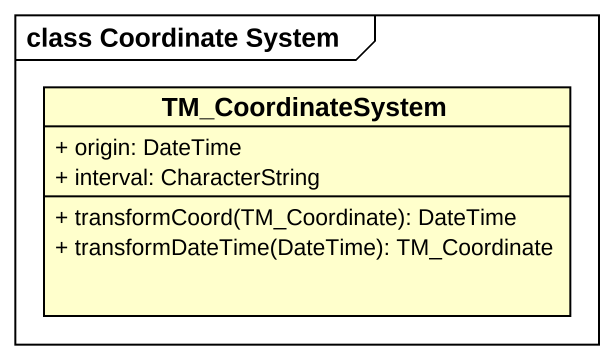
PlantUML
@startuml
mainframe class Coordinate System
hide circle
hide empty members
skinparam classAttributeIconSize 0
class TM_CoordinateSystem {
  + origin: DateTime
  + interval: CharacterString
  + transformCoord(TM_Coordinate): DateTime
  + transformDateTime(DateTime): TM_Coordinate
}
@enduml
